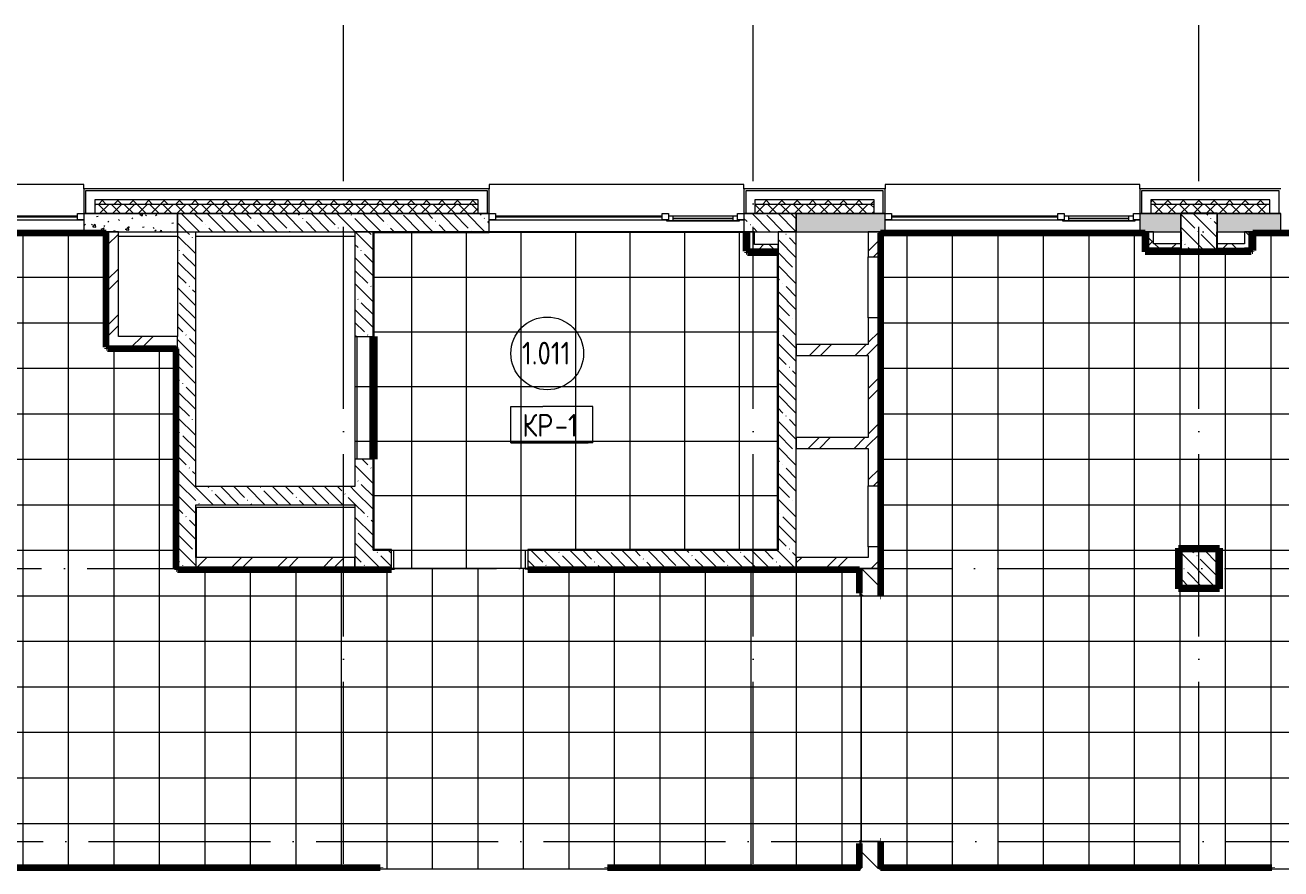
# Model space of a CAD drawing. Header units: millimetres. Extents: x -4370 to 196781, y -4577 to 61202.
# Drawn here: x 23250 to 37050, y 51375 to 60645 of the extents above; entities that cross this region are included whole.
import ezdxf

# ---------------------------------------------------------------- set-up
doc = ezdxf.new("R2010")
doc.units = ezdxf.units.MM
doc.linetypes.add('ADSK_Линия сетки', pattern=[2500, 2000, -250, 0, -250])
for name, color, linetype, lineweight in [('A-AREA-____-IDEN', 2, 'Continuous', 20), ('A-FLOR-____-IDEN', 11, 'Continuous', 20), ('A-FLOR-____-OTLN', 192, 'Continuous', 9), ('A-FLOR-____-PATT', 8, 'Continuous', 9), ('A-GLAZ-____-MCUT', 151, 'Continuous', 9), ('A-GLAZ-____-OTLN', 151, 'Continuous', 9), ('A-WALL-____-MCUT', 113, 'Continuous', 9), ('A-WALL-____-PATT', 111, 'Continuous', 9), ('A-WALL-FNSH-MCUT', 113, 'Continuous', 9), ('I-WALL-____-OTLN', 2, 'Continuous', 9), ('S-COLS-____-MCUT', 52, 'Continuous', 9), ('S-COLS-____-OTLN', 52, 'Continuous', 9), ('S-GRID-____-OTLN', 1, 'Continuous', 9)]:
    doc.layers.add(name, color=color, linetype=linetype, lineweight=lineweight)
doc.styles.add('GOST Common_1', font='GOST_Common.ttf', dxfattribs={"width": 0.9, "height": 250})
pattern_1 = [(50, (0, 0), (364.3679, -31.8783), [38.1, -419.1]), (355, (0, 0), (-70.4859, 382.1133), [30.48, -335.28]), (100.451, (30.36, -2.66), (293.885, 350.2334), [32.38, -356.18]), (46.184, (0, 101.6), (542.1585, -84.0858), [57.15, -628.65]), (96.636, (45.2, 94.6), (474.805, 494.8554), [48.57, -534.27]), (351.184, (0, 101.6), (474.8102, 494.85), [45.72, -502.92]), (21, (50.8, 76.2), (303.2285, -204.5305), [38.1, -419.1]), (326, (50.8, 76.2), (123.6039, 368.376), [30.48, -335.28]), (71.451, (76.07, 59.16), (426.8341, 163.8427), [32.38, -356.18]), (37.5, (0, 0), (6.17665, 169.11015), [16.764, -314.452, 16.764, -323.596, -336.55]), (37.5, (0, 0), (6.17665, 169.11015), [-671.576, 16.764, -319.786]), (7.5, (0, 0), (133.63888, 200.3615), [16.764, -177.292, 16.764, -306.832, -128.27]), (7.5, (0, 0), (133.63888, 200.3615), [-517.652, 16.764, -111.506]), (327.5, (-113.28, 0), (271.18182, -11.45836), [16.764, -110.236, 16.764, -379.476, -525.78]), (327.5, (-113.28, 0), (271.18182, -11.45836), [-523.24, 16.764, -509.016]), (317.5, (-164.08, 0), (296.2585, 50.85285), [16.764, -148.336, 16.764, -246.38, -373.38]), (317.5, (-164.08, 0), (296.2585, 50.85285), [-428.244, 16.764, -356.616])]
pattern_2 = [(135, (0, 0), (-142.5612, -142.5612), []), (135, (142.56, 0), (-142.5612, -142.5612), [252.016, -50.403, 3.353, -47.05])]
pattern_3 = [(45, (0, 0), (-251.4472, 251.4472), []), (45, (0, 381), (-251.4472, 251.4472), [])]
pattern_4 = [(45, (0, 0), (-141.42136, 141.42136), []), (135, (0, 0), (-141.42136, -141.42136), [])]

# ---------------------------------------------------------------- blocks, each defined once
blk = doc.blocks.new('Окно_СКБ_2Ст1 - Окно_СКБ_2Ст_2800_ОК11-29018754-О_АИ_ПП_0_000_Целиком')
at = {"layer": 'A-GLAZ-____-MCUT', "color": 90}
for p, q in [((-1400, -195), (-1400, -125)), ((-1400, -125), (-1330, -125)), ((-1330, -125), (-1330, -195)), ((500, -195), (500, -125)), ((500, -125), (570, -125)), ((570, -125), (570, -195)), ((1330, -195), (1330, -125)), ((1330, -125), (1400, -125)), ((1400, -125), (1400, -195)), ((-1330, -195), (-1400, -195)), ((570, -195), (500, -195)), ((570, -195), (550, -195)), ((550, -195), (550, -205)), ((550, -205), (1350, -205)), ((1350, -205), (550, -205)), ((1330, -155), (570, -155)), ((570, -155), (570, -195)), ((620, -205), (620, -155)), ((1280, -205), (1280, -155)), ((1330, -195), (1330, -155)), ((1400, -195), (1330, -195)), ((1350, -195), (1330, -195)), ((1350, -205), (1350, -195))]:
    blk.add_line(p, q, dxfattribs=at)
at = {"layer": 'A-GLAZ-____-MCUT', "color": 10, "lineweight": 5}
for p, q in [((500, -155), (-1330, -155)), ((500, -165), (-1330, -165)), ((620, -175), (1280, -175)), ((1280, -185), (620, -185))]:
    blk.add_line(p, q, dxfattribs=at)
at = {"layer": 'A-GLAZ-____-OTLN', "color": 10, "lineweight": 5}
for p, q in [((-1400, -195), (550, -195)), ((1350, -195), (1400, -195))]:
    blk.add_line(p, q, dxfattribs=at)
blk = doc.blocks.new('Окно_СКБ_1Ст1 - 120_Окно_СКБ_1Ст_1250_ОКп14_E30-37619683-О_АИ_ПП_0_000_Целиком')
at = {"layer": 'A-GLAZ-____-MCUT', "color": 90}
for p, q in [((-625, -195), (-625, -125)), ((-625, -125), (-555, -125)), ((-555, -125), (-555, -195)), ((555, -195), (555, -125)), ((555, -125), (625, -125)), ((625, -125), (625, -195)), ((-555, -195), (-625, -195)), ((625, -195), (555, -195))]:
    blk.add_line(p, q, dxfattribs=at)
at = {"layer": 'A-GLAZ-____-MCUT', "color": 10, "lineweight": 5}
for p, q in [((555, -155), (-555, -155)), ((555, -165), (-555, -165))]:
    blk.add_line(p, q, dxfattribs=at)
at = {"layer": 'A-GLAZ-____-OTLN', "color": 10, "lineweight": 5}
blk.add_line((-625, -195), (625, -195), dxfattribs=at)
blk = doc.blocks.new('Окно_СКБ_2Ст1 - Окно_СКБ_2Ст_2800_ОК12-29019270-О_АИ_ПП_0_000_Целиком')
at = {"layer": 'A-GLAZ-____-MCUT', "color": 90}
for p, q in [((-1400, -195), (-1400, -125)), ((-1400, -125), (-1330, -125)), ((-1330, -125), (-1330, -195)), ((500, -195), (500, -125)), ((500, -125), (570, -125)), ((570, -125), (570, -195)), ((1330, -195), (1330, -125)), ((1330, -125), (1400, -125)), ((1400, -125), (1400, -195)), ((-1330, -195), (-1400, -195)), ((570, -195), (500, -195)), ((570, -195), (550, -195)), ((550, -195), (550, -205)), ((550, -205), (1350, -205)), ((1350, -205), (550, -205)), ((1330, -155), (570, -155)), ((570, -155), (570, -195)), ((620, -205), (620, -155)), ((1280, -205), (1280, -155)), ((1330, -195), (1330, -155)), ((1400, -195), (1330, -195)), ((1350, -195), (1330, -195)), ((1350, -205), (1350, -195))]:
    blk.add_line(p, q, dxfattribs=at)
at = {"layer": 'A-GLAZ-____-MCUT', "color": 10, "lineweight": 5}
for p, q in [((500, -155), (-1330, -155)), ((500, -165), (-1330, -165)), ((620, -175), (1280, -175)), ((1280, -185), (620, -185))]:
    blk.add_line(p, q, dxfattribs=at)
at = {"layer": 'A-GLAZ-____-OTLN', "color": 10, "lineweight": 5}
for p, q in [((-1400, -195), (550, -195)), ((1350, -195), (1400, -195))]:
    blk.add_line(p, q, dxfattribs=at)
blk = doc.blocks.new('WNW_Отлив1 - Отлив_металлический 2-28596384-О_АИ_ПП_0_000_Целиком')
at = {"layer": 'A-GLAZ-____-OTLN', "color": 10, "lineweight": 5}
for p, q in [((1400, 320), (-1400, 320)), ((-1400, 320), (-1400, 270)), ((1400, 270), (1400, 320))]:
    blk.add_line(p, q, dxfattribs=at)
blk = doc.blocks.new('WNW_Отлив1 - Отлив_металлический 2-28598996-О_АИ_ПП_0_000_Целиком')
at = {"layer": 'A-GLAZ-____-OTLN', "color": 10, "lineweight": 5}
for p, q in [((625, 320), (-625, 320)), ((-625, 320), (-625, 270)), ((625, 270), (625, 320))]:
    blk.add_line(p, q, dxfattribs=at)
blk = doc.blocks.new('BSC_Колонна _Прямоугольная - 400x400-V21-О_АИ_ПП_0_000_Целиком')
at = {"layer": 'S-COLS-____-OTLN', "lineweight": 5}
h = blk.add_hatch(dxfattribs=at)
h.set_pattern_fill('FP_46', color=256, style=0, pattern_type=2)
h.set_pattern_definition([(135, (-36149.98, -54675), (-142.5619, -142.5619), []), (135, (-36007.42, -54675), (-142.5619, -142.5619), [252.016, -50.403, 3.353, -47.05])])
h.paths.add_polyline_path([(-200, -200), (200, -200), (200, 200), (-200, 200), (-200, 125)])
at = {"layer": 'S-COLS-____-MCUT', "color": 130, "lineweight": 25}
for p, q in [((200, 200), (-200, 200)), ((-200, 200), (-200, -200)), ((200, -200), (200, 200)), ((-200, -200), (200, -200))]:
    blk.add_line(p, q, dxfattribs=at)
blk = doc.blocks.new('0083_СОШ675_АР_R22_rvt-1-О_АИ_ПП_0_000_Целиком')
at = {"layer": 'A-WALL-____-PATT', "lineweight": 5}
h = blk.add_hatch(dxfattribs=at)
h.set_pattern_fill('FP_1', color=10, style=0, pattern_type=2)
h.set_pattern_definition([(135, (0, 0), (-84.85281, -84.85281), []), (225, (0, 0), (84.85281, -84.85281), [])])
h.paths.add_polyline_path([(69058, 58675), (69260, 58675), (69260, 58725), (63140, 58725), (63140, 58675), (67816, 58675)])
h.paths.add_polyline_path([(61700, 58675), (61700, 58725), (61290, 58725), (61290, 58675), (61607, 58675)])
h.paths.add_polyline_path([(60150, 58675), (60150, 58725), (52970, 58725), (52970, 58675), (59123, 58675)])
h.paths.add_polyline_path([(51480, 58675), (51480, 58725), (51070, 58725), (51070, 58675)])
h.paths.add_polyline_path([(49809, 58675), (49930, 58675), (49930, 58725), (48670, 58725), (48670, 58675), (49188, 58675)])
h.paths.add_polyline_path([(45630, 58675), (45630, 58725), (44320, 58725), (44320, 58675), (45462, 58675)])
h.paths.add_polyline_path([(41115, 58675), (41280, 58675), (41280, 58725), (39970, 58725), (39970, 58675), (40494, 58675)])
h.paths.add_polyline_path([(35620, 58675), (36930, 58675), (36930, 58725), (35620, 58725)])
h.paths.add_polyline_path([(38070, 58675), (38480, 58675), (38480, 58725), (38070, 58725)])
h.paths.add_polyline_path([(32580, 58675), (32580, 58725), (31270, 58725), (31270, 58675), (31801, 58675)])
h.paths.add_polyline_path([(28230, 58675), (28230, 58725), (24015, 58725), (24015, 58675), (28075, 58675)])
h.paths.add_polyline_path([(22525, 58675), (22525, 58725), (22025, 58725), (22025, 58675), (22487, 58675)])
h.paths.add_polyline_path([(20885, 58675), (20885, 58725), (13340, 58725), (13340, 58675), (19382, 58675)])
h = blk.add_hatch(dxfattribs=at)
h.set_pattern_fill('FP_6', color=10, style=0, pattern_type=2)
h.set_pattern_definition([(45, (0, 0), (-70.71068, 70.71068), []), (135, (0, 0), (-70.71068, -70.71068), [])])
h.paths.add_polyline_path([(69260, 58575), (69260, 58675), (63140, 58675), (63140, 58575), (69058, 58575)])
h.paths.add_polyline_path([(61700, 58575), (61700, 58675), (61290, 58675), (61290, 58575), (61607, 58575)])
h.paths.add_polyline_path([(60150, 58575), (60150, 58675), (52970, 58675), (52970, 58575), (59250, 58575)])
h.paths.add_polyline_path([(51070, 58575), (51480, 58575), (51480, 58675), (51070, 58675)])
h.paths.add_polyline_path([(49809, 58575), (49930, 58575), (49930, 58675), (48670, 58675), (48670, 58575), (49650, 58575)])
h.paths.add_polyline_path([(45630, 58575), (45630, 58675), (44320, 58675), (44320, 58575), (45462, 58575)])
h.paths.add_polyline_path([(40850, 58575), (41280, 58575), (41280, 58675), (39970, 58675), (39970, 58575), (40494, 58575)])
h.paths.add_polyline_path([(38070, 58575), (38480, 58575), (38480, 58675), (38070, 58675)])
h.paths.add_polyline_path([(36350, 58575), (36930, 58575), (36930, 58675), (35620, 58675), (35620, 58575), (36148, 58575)])
h.paths.add_polyline_path([(32580, 58575), (32580, 58675), (31270, 58675), (31270, 58575), (31801, 58575)])
h.paths.add_polyline_path([(28230, 58575), (28230, 58675), (24015, 58675), (24015, 58575), (28075, 58575)])
h.paths.add_polyline_path([(22025, 58575), (22525, 58575), (22525, 58675), (22025, 58675)])
h.paths.add_polyline_path([(20885, 58575), (20885, 58675), (13500, 58675), (13500, 58575), (19382, 58575)])
h = blk.add_hatch(dxfattribs=at)
h.set_pattern_fill('FP_5', color=10, style=0, pattern_type=2)
h.set_pattern_definition(pattern_1)
h.paths.add_polyline_path([(24925, 58375), (24925, 58575), (23895, 58575), (23895, 58375), (24350, 58375)])
h = blk.add_hatch(dxfattribs=at)
h.set_pattern_fill('FP_3', color=10, style=0, pattern_type=2)
h.set_pattern_definition(pattern_2)
h.paths.add_polyline_path([(27075, 58375), (27075, 58575), (24925, 58575), (24925, 58375), (26833, 58375)])
h = blk.add_hatch(dxfattribs=at)
h.set_pattern_fill('FP_3', color=10, style=0, pattern_type=2)
h.set_pattern_definition(pattern_2)
h.paths.add_polyline_path([(31725, 58375), (31725, 58575), (31150, 58575), (31150, 58375), (31180, 58375)])
h.paths.add_polyline_path([(27075, 58375), (28350, 58375), (28350, 58575), (27075, 58575)])
h = blk.add_hatch(dxfattribs=at)
h.set_pattern_fill('FP_5', color=10, style=0, pattern_type=2)
h.set_pattern_definition(pattern_1)
h.paths.add_polyline_path([(69050, 58375), (69050, 58575), (63750, 58575), (63750, 58375), (67816, 58375)])
h.paths.add_polyline_path([(63350, 58375), (63350, 58575), (63020, 58575), (63020, 58375), (63159, 58375)])
h.paths.add_polyline_path([(61820, 58375), (61820, 58575), (61170, 58575), (61170, 58375), (61665, 58375)])
h.paths.add_polyline_path([(60270, 58375), (60270, 58575), (59250, 58575), (59250, 58375)])
h.paths.add_polyline_path([(58850, 58375), (58850, 58575), (54750, 58575), (54750, 58375), (56639, 58375)])
h.paths.add_polyline_path([(54350, 58375), (54350, 58575), (52850, 58575), (52850, 58375), (54155, 58375)])
h.paths.add_polyline_path([(51600, 58375), (51600, 58575), (50950, 58575), (50950, 58375), (51050, 58375)])
h.paths.add_polyline_path([(49650, 58375), (49650, 58575), (48550, 58575), (48550, 58375), (49188, 58375)])
h.paths.add_polyline_path([(45350, 58375), (45350, 58575), (44200, 58575), (44200, 58375), (44220, 58375)])
h.paths.add_polyline_path([(41400, 58375), (41400, 58575), (41250, 58575), (41250, 58375)])
h.paths.add_polyline_path([(40850, 58375), (40850, 58575), (39850, 58575), (39850, 58375), (40494, 58375)])
h.paths.add_polyline_path([(38600, 58375), (38600, 58575), (37950, 58575), (37950, 58375), (38011, 58375)])
h.paths.add_polyline_path([(37050, 58375), (37050, 58575), (36350, 58575), (36350, 58375), (36769, 58375)])
h.paths.add_polyline_path([(35950, 58375), (35950, 58575), (35500, 58575), (35500, 58375), (35527, 58375)])
h.paths.add_polyline_path([(32700, 58375), (32700, 58575), (31725, 58575), (31725, 58375), (31801, 58375)])
h = blk.add_hatch(dxfattribs=at)
h.set_pattern_fill('FP_7', color=10, style=0, pattern_type=2)
h.set_pattern_definition(pattern_3)
h.paths.add_polyline_path([(24275, 57225), (24275, 58375), (24155, 58375), (24155, 57225)])
h = blk.add_hatch(dxfattribs=at)
h.set_pattern_fill('FP_3', color=10, style=0, pattern_type=2)
h.set_pattern_definition(pattern_2)
h.paths.add_polyline_path([(24925, 54675), (25125, 54675), (25125, 58375), (24925, 58375), (24925, 54800)])
h = blk.add_hatch(dxfattribs=at)
h.set_pattern_fill('FP_3', color=10, style=0, pattern_type=2)
h.set_pattern_definition(pattern_2)
h.paths.add_polyline_path([(27075, 54875), (27075, 55875), (26875, 55875), (26875, 54875)])
h.paths.add_polyline_path([(27075, 57225), (27075, 58375), (26875, 58375), (26875, 57225)])
h = blk.add_hatch(dxfattribs=at)
h.set_pattern_fill('FP_56', color=252, style=0, pattern_type=2)
h.set_pattern_definition(pattern_4)
h.paths.add_polyline_path([(31265, 58185), (31265, 58375), (31215, 58375), (31215, 58185)])
h = blk.add_hatch(dxfattribs=at)
h.set_pattern_fill('FP_3', color=10, style=0, pattern_type=2)
h.set_pattern_definition(pattern_2)
h.paths.add_polyline_path([(31725, 54675), (31725, 58375), (31525, 58375), (31525, 54675)])
h = blk.add_hatch(dxfattribs=at)
h.set_pattern_fill('FP_7', color=10, style=0, pattern_type=2)
h.set_pattern_definition(pattern_3)
h.paths.add_polyline_path([(32635, 54795), (32635, 54915), (32515, 54915), (32515, 54795)])
h.paths.add_polyline_path([(32635, 55585), (32635, 57430), (32515, 57430), (32515, 55585)])
h.paths.add_polyline_path([(32635, 58100), (32635, 58375), (32515, 58375), (32515, 58100)])
h = blk.add_hatch(dxfattribs=at)
h.set_pattern_fill('FP_56', color=252, style=0, pattern_type=2)
h.set_pattern_definition(pattern_4)
h.paths.add_polyline_path([(35600, 58193), (35650, 58193), (35650, 58375), (35600, 58375), (35600, 58265)])
h = blk.add_hatch(dxfattribs=at)
h.set_pattern_fill('FP_56', color=252, style=0, pattern_type=2)
h.set_pattern_definition(pattern_4)
h.paths.add_polyline_path([(36700, 58193), (36700, 58375), (36650, 58375), (36650, 58193)])
h = blk.add_hatch(dxfattribs=at)
h.set_pattern_fill('FP_56', color=252, style=0, pattern_type=2)
h.set_pattern_definition(pattern_4)
h.paths.add_polyline_path([(35950, 58193), (35950, 58243), (35650, 58243), (35650, 58193)])
h = blk.add_hatch(dxfattribs=at)
h.set_pattern_fill('FP_56', color=252, style=0, pattern_type=2)
h.set_pattern_definition(pattern_4)
h.paths.add_polyline_path([(36650, 58193), (36650, 58243), (36350, 58243), (36350, 58193)])
h = blk.add_hatch(dxfattribs=at)
h.set_pattern_fill('FP_56', color=252, style=0, pattern_type=2)
h.set_pattern_definition(pattern_4)
h.paths.add_polyline_path([(31525, 58185), (31525, 58235), (31265, 58235), (31265, 58185)])
h = blk.add_hatch(dxfattribs=at)
h.set_pattern_fill('FP_7', color=10, style=0, pattern_type=2)
h.set_pattern_definition(pattern_3)
h.paths.add_polyline_path([(24350, 57105), (24925, 57105), (24925, 57225), (24155, 57225), (24155, 57105)])
h = blk.add_hatch(dxfattribs=at)
h.set_pattern_fill('FP_7', color=10, style=0, pattern_type=2)
h.set_pattern_definition(pattern_3)
h.paths.add_polyline_path([(31725, 57015), (32515, 57015), (32515, 57135), (31725, 57135), (31725, 57110)])
h = blk.add_hatch(dxfattribs=at)
h.set_pattern_fill('FP_7', color=10, style=0, pattern_type=2)
h.set_pattern_definition(pattern_3)
h.paths.add_polyline_path([(31725, 55995), (32515, 55995), (32515, 56115), (31725, 56115)])
h = blk.add_hatch(dxfattribs=at)
h.set_pattern_fill('FP_3', color=10, style=0, pattern_type=2)
h.set_pattern_definition(pattern_2)
h.paths.add_polyline_path([(26875, 55375), (26875, 55575), (25125, 55575), (25125, 55375), (26833, 55375)])
h = blk.add_hatch(dxfattribs=at)
h.set_pattern_fill('FP_7', color=10, style=0, pattern_type=2)
h.set_pattern_definition(pattern_3)
h.paths.add_polyline_path([(26875, 54675), (26875, 54795), (25125, 54795), (25125, 54675), (26833, 54675)])
h = blk.add_hatch(dxfattribs=at)
h.set_pattern_fill('FP_3', color=10, style=0, pattern_type=2)
h.set_pattern_definition(pattern_2)
h.paths.add_polyline_path([(31525, 54675), (31525, 54875), (28775, 54875), (28775, 54675), (29317, 54675)])
h.paths.add_polyline_path([(27275, 54675), (27275, 54875), (26875, 54875), (26875, 54675)])
h = blk.add_hatch(dxfattribs=at)
h.set_pattern_fill('FP_7', color=10, style=0, pattern_type=2)
h.set_pattern_definition(pattern_3)
h.paths.add_polyline_path([(31801, 54675), (32635, 54675), (32635, 54795), (31725, 54795), (31725, 54675)])
h = blk.add_hatch(dxfattribs=at)
h.set_pattern_fill('FP_4', color=10, style=0, pattern_type=2)
h.set_pattern_definition([(135, (0, 0), (-141.42136, -141.42136), [])])
h.paths.add_polyline_path([(32635, 51375), (32635, 51675), (32435, 51675), (32435, 51375)])
h.paths.add_polyline_path([(32435, 54375), (32635, 54375), (32635, 54675), (32435, 54675)])
at = {"layer": 'S-COLS-____-OTLN', "lineweight": 5}
h = blk.add_hatch(dxfattribs=at)
h.set_pattern_fill('FP_3', color=256, style=0, pattern_type=2)
h.set_pattern_definition(pattern_2)
h.paths.add_polyline_path([(35950, 58175), (36350, 58175), (36350, 58575), (35950, 58575), (35950, 58265)])
at = {"layer": 'A-FLOR-____-OTLN', "color": 90}
for p, q in [((24275, 58325), (24925, 58325)), ((25125, 58325), (26875, 58325)), ((25135, 54795), (25135, 55350)), ((25135, 55350), (26875, 55350)), ((26875, 54795), (25135, 54795))]:
    blk.add_line(p, q, dxfattribs=at)
at = {"layer": 'A-WALL-____-MCUT', "color": 10, "lineweight": 5}
for p, q in [((23915, 58825), (23915, 58575)), ((28330, 58825), (23915, 58825)), ((28330, 58575), (28330, 58825)), ((31170, 58825), (31170, 58575)), ((32680, 58825), (31170, 58825)), ((32680, 58575), (32680, 58825)), ((35520, 58825), (35520, 58575)), ((37030, 58825), (35520, 58825)), ((37030, 58575), (37030, 58825)), ((24015, 58725), (24015, 58675)), ((28230, 58725), (24015, 58725)), ((24015, 58675), (24015, 58575)), ((28230, 58675), (24015, 58675)), ((28230, 58675), (28230, 58725)), ((28230, 58575), (28230, 58675)), ((31270, 58725), (31270, 58675)), ((32580, 58725), (31270, 58725)), ((31270, 58675), (31270, 58575)), ((32580, 58675), (31270, 58675)), ((32580, 58675), (32580, 58725)), ((32580, 58575), (32580, 58675)), ((35620, 58725), (35620, 58675)), ((36930, 58725), (35620, 58725)), ((35620, 58675), (35620, 58575)), ((36930, 58675), (35620, 58675)), ((36930, 58675), (36930, 58725)), ((36930, 58575), (36930, 58675)), ((35950, 58375), (35950, 58575)), ((36350, 58575), (36350, 58375)), ((31203, 58173), (31203, 58375)), ((35587, 58181), (35587, 58375)), ((36713, 58181), (36713, 58375)), ((31215, 58173), (31203, 58173)), ((31265, 58173), (31215, 58173)), ((31525, 58173), (31265, 58173)), ((35600, 58181), (35587, 58181)), ((35650, 58181), (35600, 58181)), ((35950, 58181), (35650, 58181)), ((36350, 58181), (36650, 58181)), ((36700, 58181), (36650, 58181)), ((36713, 58181), (36700, 58181)), ((24925, 57105), (24925, 57225)), ((25125, 54795), (25125, 54675)), ((26875, 54795), (26875, 54675)), ((26875, 54675), (26875, 54795)), ((32635, 54675), (32435, 54675))]:
    blk.add_line(p, q, dxfattribs=at)
at = {"layer": 'A-WALL-____-MCUT', "color": 50, "lineweight": 13}
for p, q in [((23895, 58575), (23895, 58375)), ((23915, 58575), (23895, 58575)), ((23895, 58575), (23915, 58575)), ((24015, 58575), (23915, 58575)), ((23915, 58575), (24015, 58575)), ((24925, 58575), (24015, 58575)), ((24015, 58575), (24925, 58575)), ((24925, 58375), (24925, 58575)), ((27075, 58575), (24925, 58575)), ((24925, 58575), (24925, 58375)), ((27075, 58575), (28230, 58575)), ((28230, 58575), (27075, 58575)), ((28230, 58575), (28330, 58575)), ((28330, 58575), (28230, 58575)), ((28330, 58575), (28350, 58575)), ((28350, 58575), (28330, 58575)), ((28350, 58375), (28350, 58575)), ((31150, 58575), (31170, 58575)), ((31150, 58575), (31150, 58375)), ((31170, 58575), (31150, 58575)), ((31170, 58575), (31270, 58575)), ((31270, 58575), (31170, 58575)), ((31270, 58575), (31725, 58575)), ((31725, 58575), (31270, 58575)), ((31725, 58575), (31725, 58375)), ((32580, 58575), (31725, 58575)), ((31725, 58575), (32580, 58575)), ((31725, 58375), (31725, 58575)), ((32680, 58575), (32580, 58575)), ((32580, 58575), (32680, 58575)), ((32700, 58575), (32680, 58575)), ((32680, 58575), (32700, 58575)), ((32700, 58375), (32700, 58575)), ((35500, 58575), (35500, 58375)), ((35520, 58575), (35500, 58575)), ((35500, 58575), (35520, 58575)), ((35620, 58575), (35520, 58575)), ((35520, 58575), (35620, 58575)), ((35950, 58575), (35620, 58575)), ((35620, 58575), (35950, 58575)), ((36930, 58575), (36350, 58575)), ((36350, 58575), (36930, 58575)), ((37030, 58575), (36930, 58575)), ((36930, 58575), (37030, 58575)), ((37050, 58575), (37030, 58575)), ((37030, 58575), (37050, 58575)), ((37050, 58375), (37050, 58575)), ((23895, 58375), (24925, 58375)), ((24155, 58375), (24155, 57225)), ((24275, 58375), (24155, 58375)), ((24275, 57225), (24275, 58375)), ((24925, 58375), (24925, 57225)), ((25125, 58375), (27075, 58375)), ((25125, 55575), (25125, 58375)), ((26875, 58375), (26875, 57225)), ((27075, 58375), (26875, 58375)), ((27075, 57225), (27075, 58375)), ((27075, 58375), (28350, 58375)), ((31150, 58375), (31725, 58375)), ((31265, 58375), (31215, 58375)), ((31215, 58185), (31215, 58375)), ((31265, 58235), (31265, 58375)), ((31525, 58375), (31525, 54875)), ((31725, 58375), (31525, 58375)), ((31725, 58375), (32700, 58375)), ((31725, 54675), (31725, 58375)), ((32635, 58375), (32515, 58375)), ((32515, 58375), (32515, 58100)), ((32635, 58100), (32635, 58375)), ((35500, 58375), (35950, 58375)), ((35650, 58375), (35600, 58375)), ((35600, 58193), (35600, 58375)), ((35650, 58243), (35650, 58375)), ((36350, 58375), (37050, 58375)), ((36650, 58375), (36650, 58243)), ((36700, 58375), (36650, 58375)), ((36700, 58193), (36700, 58375)), ((35950, 58243), (35650, 58243)), ((35950, 58193), (35950, 58243)), ((36650, 58243), (36350, 58243)), ((36350, 58243), (36350, 58193)), ((31265, 58185), (31215, 58185)), ((31525, 58235), (31265, 58235)), ((31525, 58185), (31265, 58185)), ((31525, 58185), (31525, 58235)), ((32515, 58100), (32635, 58100)), ((35650, 58193), (35600, 58193)), ((35950, 58193), (35650, 58193)), ((36350, 58193), (36650, 58193)), ((36700, 58193), (36650, 58193)), ((32635, 57430), (32515, 57430)), ((32515, 57430), (32515, 57135)), ((32635, 55585), (32635, 57430)), ((24155, 57225), (24155, 57105)), ((24925, 57225), (24275, 57225)), ((26875, 57225), (27075, 57225)), ((32515, 57135), (31725, 57135)), ((31725, 57135), (31725, 57015)), ((24155, 57105), (24925, 57105)), ((24925, 57105), (24925, 54675)), ((31725, 57015), (32515, 57015)), ((32515, 57015), (32515, 56115)), ((32515, 56115), (31725, 56115)), ((31725, 56115), (31725, 55995)), ((31725, 55995), (32515, 55995)), ((32515, 55995), (32515, 55585)), ((26875, 55875), (26875, 55575)), ((27075, 55875), (26875, 55875)), ((27075, 54875), (27075, 55875)), ((26875, 55575), (25125, 55575)), ((32515, 55585), (32635, 55585)), ((25125, 54795), (25125, 55375)), ((25125, 55375), (26875, 55375)), ((26875, 55375), (26875, 54875)), ((26875, 54795), (25125, 54795)), ((26875, 54875), (26875, 54795)), ((27275, 54875), (27075, 54875)), ((27275, 54675), (27275, 54875)), ((31525, 54875), (28775, 54875)), ((28775, 54875), (28775, 54675)), ((32515, 54795), (31725, 54795)), ((31725, 54795), (31725, 54675)), ((32635, 54915), (32515, 54915)), ((32515, 54915), (32515, 54795)), ((32635, 54795), (32635, 54915)), ((32635, 54675), (32635, 54795)), ((24925, 54675), (25125, 54675)), ((25125, 54675), (26875, 54675)), ((26875, 54675), (27275, 54675)), ((28775, 54675), (31525, 54675)), ((31525, 54675), (31725, 54675)), ((31725, 54675), (32435, 54675)), ((32435, 54675), (32435, 54375)), ((32635, 54375), (32635, 54675)), ((32435, 54375), (32635, 54375)), ((32435, 51675), (32435, 51375)), ((32635, 51675), (32435, 51675)), ((32635, 51375), (32635, 51675))]:
    blk.add_line(p, q, dxfattribs=at)
at = {"layer": 'A-WALL-____-MCUT', "color": 90}
for p, q in [((24925, 58575), (27075, 58575)), ((35950, 58575), (36350, 58575))]:
    blk.add_line(p, q, dxfattribs=at)
at = {"layer": 'A-WALL-FNSH-MCUT', "color": 90}
for p, q in [((28350, 58845), (23895, 58845)), ((23895, 58845), (23895, 58575)), ((28350, 58575), (28350, 58845)), ((32700, 58845), (31150, 58845)), ((31150, 58845), (31150, 58575)), ((32700, 58575), (32700, 58845)), ((37050, 58845), (35500, 58845)), ((35500, 58845), (35500, 58575)), ((31190, 58375), (31190, 58160)), ((31203, 58375), (31190, 58375)), ((31215, 58375), (31203, 58375)), ((35575, 58375), (35575, 58168)), ((35587, 58375), (35575, 58375)), ((35600, 58375), (35587, 58375)), ((36713, 58375), (36700, 58375)), ((36725, 58375), (36713, 58375)), ((36725, 58168), (36725, 58375)), ((31190, 58160), (31203, 58160)), ((31203, 58160), (31215, 58160)), ((31215, 58160), (31265, 58160)), ((31265, 58160), (31525, 58160)), ((31525, 58173), (31525, 58185)), ((31525, 58160), (31525, 58173)), ((35575, 58168), (35587, 58168)), ((35587, 58168), (35600, 58168)), ((35600, 58168), (35650, 58168)), ((35650, 58168), (35950, 58168)), ((35950, 58181), (35950, 58193)), ((35950, 58168), (35950, 58181)), ((36350, 58193), (36350, 58181)), ((36350, 58181), (36350, 58168)), ((36350, 58168), (36650, 58168)), ((36650, 58168), (36700, 58168)), ((36700, 58168), (36713, 58168)), ((36713, 58168), (36725, 58168))]:
    blk.add_line(p, q, dxfattribs=at)
at = {"layer": 'I-WALL-____-OTLN', "color": 90}
for p, q in [((31150, 58375), (28350, 58375)), ((35500, 58375), (32700, 58375)), ((32515, 57430), (32515, 58100)), ((32515, 54915), (32515, 55585))]:
    blk.add_line(p, q, dxfattribs=at)
at = {"layer": 'S-COLS-____-MCUT', "color": 130, "lineweight": 25}
for p, q in [((36350, 58575), (35950, 58575)), ((35950, 58375), (35950, 58175)), ((36350, 58175), (36350, 58375)), ((35950, 58175), (36350, 58175))]:
    blk.add_line(p, q, dxfattribs=at)
at = {"layer": 'S-COLS-____-OTLN', "color": 90}
for p, q in [((35950, 58575), (35950, 58375)), ((36350, 58375), (36350, 58575))]:
    blk.add_line(p, q, dxfattribs=at)
at = {"layer": 'A-GLAZ-____-OTLN', "color": 90, "lineweight": 9}
for name, p in [('WNW_Отлив1 - Отлив_металлический 2-28598996-О_АИ_ПП_0_000_Целиком', (23270, 58575)), ('WNW_Отлив1 - Отлив_металлический 2-28596384-О_АИ_ПП_0_000_Целиком', (29750, 58575)), ('WNW_Отлив1 - Отлив_металлический 2-28596384-О_АИ_ПП_0_000_Целиком', (34100, 58575)), ('Окно_СКБ_1Ст1 - 120_Окно_СКБ_1Ст_1250_ОКп14_E30-37619683-О_АИ_ПП_0_000_Целиком', (23270, 58700)), ('Окно_СКБ_2Ст1 - Окно_СКБ_2Ст_2800_ОК12-29019270-О_АИ_ПП_0_000_Целиком', (29750, 58700)), ('Окно_СКБ_2Ст1 - Окно_СКБ_2Ст_2800_ОК11-29018754-О_АИ_ПП_0_000_Целиком', (34100, 58700))]:
    blk.add_blockref(name, p, dxfattribs=at)
at = {"layer": 'S-COLS-____-OTLN', "color": 90, "lineweight": 9}
blk.add_blockref('BSC_Колонна _Прямоугольная - 400x400-V21-О_АИ_ПП_0_000_Целиком', (36150, 54675), dxfattribs=at)
blk = doc.blocks.new('ADSK_Марка_Перекрытие - Типоразмер_ADSK_Марка-158127-О_АИ_ПП_0_000_Целиком')
at = {"layer": 'A-FLOR-____-IDEN'}
for p, q in [((-4.5, 4), (-1, 4)), ((-4.5, 0), (-4.5, 4)), ((4.5, 4), (-1, 4)), ((4.5, 0), (4.5, 4)), ((4.5, 0), (-4.5, 0)), ((-4.5, 0), (4, 0))]:
    blk.add_line(p, q, dxfattribs=at)
blk = doc.blocks.new('ADSK_Марка_Помещение_ОдноЗначение - Номер-159740-О_АИ_ПП_0_000_Целиком')
at = {"layer": 'A-AREA-____-IDEN'}
blk.add_circle((0, 0), 4, dxfattribs=at)

msp = doc.modelspace()

# ---------------------------------------------------------------- hatches: boundary and pattern name
at = {"layer": 'A-FLOR-____-PATT'}
h = msp.add_hatch(dxfattribs=at)
h.set_pattern_fill('FP_144', color=256, style=0, pattern_type=2)
h.set_pattern_definition([(0, (16227.5, 54875), (0, 500), []), (90, (16227.5, 54875), (-500, 3e-14), [])])
h.paths.add_polyline_path([(29650, 51374.999414), (29650, 51390), (32420, 51390), (32420, 51654.999707), (32435, 51654.999707), (32435, 54404.999707), (32420, 54404.999707), (32420, 54660.000586), (28775, 54660.000586), (28775, 54675), (27275, 54675), (27275, 54660.000586), (24925, 54660.000586), (24925, 54665.000586), (24915, 54665.000586), (24915, 54675), (24910, 54675), (24910, 57090), (24155, 57090), (24155, 57095), (24145, 57095), (24145, 57104.999414), (24140, 57104.999414), (24140, 58360.060839), (22665, 58360.060839), (22665, 58160.000586), (22660, 58160), (22660, 58150.000586), (22650, 58150.000586), (22648.924002, 58145.000586), (22415, 58145.000586), (22415, 58114.999414), (22400, 58114.999414), (22400, 57014.999414), (22415, 57014.999414), (22415, 54675.000586), (22410, 54675), (22410, 54665.000586), (22400, 54665.000586), (22398.870932, 54660.000586), (18935.654499, 54660.000586), (18935.654499, 54655.000586), (18350.293333, 54655.000586), (18350, 54655.000586), (18340, 54655.000586), (18340, 54660.000586), (15760, 54660.000586), (15760, 54795), (14710, 54795), (14710, 54660.000586), (13599.978078, 54660.000586), (13599.497245, 54665.000586), (13589.978078, 54665.000586), (13589.978078, 54675), (13584.978078, 54675), (13584.978078, 54874.516491), (13333.441359, 54874.516491), (13333.441359, 54879.516491), (13323.441359, 54879.516491), (13323.441359, 54889.516491), (13318.441359, 54890.149818), (13318.441359, 55359.999414), (13295, 55359.999414), (13294.498495, 55364.999414), (13290, 55364.999414), (13290, 55574.399414), (9385, 55574.399414), (9385, 55374.999414), (9380, 55374.999414), (9380, 55364.999414), (9311.793471, 55364.999414), (9311.793471, 55060.108738), (9306.793471, 55059.685544), (9306.793471, 55050.108738), (9296.793471, 55050.108738), (9296.793471, 55045.108738), (9115, 55045.108738), (9115, 54675.000586), (9110, 54675), (9110, 54665.000586), (9100, 54665.000586), (9100, 54660.000586), (8700.021922, 54660.000586), (8700.021922, 54875), (7060.021922, 54875), (7060.021922, 54660.000586), (249.978078, 54660.000586), (249.978078, 54325.202623), (244.978078, 54325.202623), (244.978078, 54315.202623), (234.978078, 54315.202623), (234.530064, 54310.202623), (14.978078, 54310.202623), (14.978078, 51715.000586), (224.978078, 51715.000586), (225.016173, 51710.000586), (234.978078, 51710.000586), (234.978078, 51700.000586), (239.978078, 51700.000586), (239.978078, 51390), (299.978078, 51390), (299.981888, 51374.999414), (2799.978078, 51374.999414), (2799.978078, 51390), (14750, 51390), (14750, 51375), (17250, 51375), (17250, 51390), (18048.450354, 51390), (18048.450354, 51375), (20548.450354, 51375), (20548.450354, 51390), (27150, 51390), (27150, 51375), (29649.837356, 51374.999414)])
h.paths.add_polyline_path([(3275, 51374.999414), (3274.9945, 51375), (3237.423903, 51374.999414)])
h.paths.add_polyline_path([(13599.978078, 54675.000586), (13600.037745, 54675.060253), (13599.978078, 54675.048011)])
h = msp.add_hatch(dxfattribs=at)
h.set_pattern_fill('FP_129', color=256, style=0, pattern_type=2)
h.set_pattern_definition([(90, (29300, 56675), (-600, 4e-14), []), (180, (29300, 56675), (7e-14, -600), [])])
h.paths.add_polyline_path([(28750, 54675), (28750, 54875), (28775, 54875.000586), (28775, 54885.000586), (31514.999414, 54885.000586), (31515, 58145.000586), (31190, 58145.000586), (31190, 58150.000586), (31180, 58150.000586), (31180, 58160), (31175, 58160), (31175, 58365.059667), (27085, 58365.059667), (27085, 54885.000586), (27275, 54885.000586), (27275, 54875.000586), (27299.999818, 54875.000586), (27300, 54675)])
h.paths.add_polyline_path([(26875, 55875), (27070, 55875), (27070, 57225), (26875, 57225), (26875, 57109.900929)])
h = msp.add_hatch(dxfattribs=at)
h.set_pattern_fill('FP_146', color=256, style=0, pattern_type=2)
h.set_pattern_definition([(0, (50942.5, 54875), (0, 500), []), (90, (50942.5, 54875), (-500, 3e-14), [])])
h.paths.add_polyline_path([(54550, 51375), (54550.03204, 51374.999414), (55397.141168, 51374.999414)])
h.paths.add_polyline_path([(57684.322171, 51374.999414), (57685, 51375), (57685, 51390), (69250, 51390), (69250, 54660.000586), (67790.022464, 54660.000586), (67790.022464, 54675), (66690.022464, 54675), (66690.022464, 54660.000586), (65920, 54660.000586), (65920, 54830), (64820, 54830), (64820, 54660.000586), (64295, 54660.000586), (64295, 57120.000586), (63334.978664, 57120.000586), (63334.978078, 58145.000586), (63021.949136, 58145.000586), (63021.949136, 58150.000586), (63011.949136, 58150.000586), (63011.949136, 58160.000586), (63006.949136, 58160.000586), (63006.949136, 58360), (61680, 58360), (61680, 58111.248535), (61665, 58111.248535), (61665, 57011.248535), (61680, 57011.248535), (61680, 54660.000586), (59265, 54660.000586), (59265, 54460), (58834.978078, 54460), (58834.978078, 54465), (58824.978078, 54465), (58824.978078, 54475), (58829.978078, 54475), (58829.978078, 54650.000586), (58264.616913, 54650.000586), (58264.616913, 54655.000586), (58259.616913, 54655.000586), (58259.616913, 54660.000586), (54765.038917, 54660.000586), (54765.038917, 54460), (54334.978078, 54460), (54334.978078, 54660.000586), (53465, 54660.000586), (53465, 58153.000586), (53204.695443, 58153.000586), (53204.695443, 58158.000586), (53194.695443, 58158.000586), (53194.695443, 58167.476906), (53189.695443, 58168.033284), (53189.695443, 58360), (50064.978078, 58360), (50063.974776, 58168.000586), (50059.978078, 58168.000586), (50059.978078, 58158.000586), (50049.978078, 58158.000586), (50049.978078, 58153.000586), (49274.73436, 58153.000586), (49274.73436, 58158.000586), (49264.73436, 58158.000586), (49264.73436, 58168.000586), (49259.73436, 58168.000586), (49259.73436, 58360.000586), (45765, 58360.000586), (45765, 58168.000586), (45769.756282, 58168.000586), (45769.756282, 58153.000586), (44959.756282, 58153.000586), (44959.756282, 58360), (41264.978078, 58360), (41264.978078, 58168.000586), (41259.978078, 58168.000586), (41259.978078, 58143.000586), (40459.73436, 58143.000586), (40459.73436, 58360), (36740.243718, 58360), (36740.243718, 58168.316538), (36735.243718, 58168), (36735.243718, 58158), (36725.243718, 58158), (36725.243718, 58153), (35559.756282, 58153), (35559.756282, 58360), (32650, 58360), (32650, 54374.999707), (32435, 54374.999707), (32435, 51675), (32650, 51674.999707), (32651.032219, 51390), (36949.978078, 51390), (36949.978078, 51375), (39449.978078, 51374.999414), (39449.978078, 51390), (46300, 51390), (46300, 51374.999414), (47400, 51374.999414), (47400, 51390), (52630, 51390), (52630, 51374.999414), (53730, 51374.999414), (53730, 51390), (55685, 51390), (55685.005729, 51375), (56639.039198, 51375)])
h.paths.add_polyline_path([(46069.98652, 51374.999414), (46070, 51375), (45770.6, 51375)])
h.paths.add_polyline_path([(49625, 54450), (49625, 54900), (50074.978078, 54900), (50074.978078, 54450), (49640, 54450)])
h.paths.add_polyline_path([(45775, 54450), (45325, 54450), (45325, 54900), (45775, 54900), (45775, 54465)])
h.paths.add_polyline_path([(41275, 54450), (40825, 54450), (40825, 54900), (41275, 54900), (41275, 54465)])
h.paths.add_polyline_path([(36320.01928, 54450), (35924.978078, 54450), (35924.978078, 54900), (36374.978078, 54900), (36374.978078, 54450), (36349.978078, 54450)])
h.paths.add_polyline_path([(63349.978078, 54460), (63335.009976, 54460), (63335.009976, 54875), (63340.009976, 54875), (63340.009976, 54885), (63350.009976, 54885), (63350.009976, 54890), (63750.009976, 54890), (63750.009976, 54885), (63760.009976, 54885), (63760.009976, 54875), (63765.009976, 54874.999414), (63765.009976, 54460), (63378.557199, 54460)])
h.paths.add_polyline_path([(59249.985156, 54475), (59249.998865, 54475.001135), (59249.978078, 54475)])
h.paths.add_polyline_path([(54750.038917, 54475), (54750.036646, 54475.002271), (54749.990093, 54475)])
h.paths.add_polyline_path([(36350, 58168), (36349.978078, 58175), (35950, 58175), (35950, 58168), (36349.978078, 58168)])
h.paths.add_polyline_path([(41249.978078, 58168.000586), (41249.978078, 58175), (40849.978078, 58175), (40849.978078, 58168.000586), (41249.129711, 58168.000586)])
h.paths.add_polyline_path([(50049.978078, 58168.000586), (50049.978078, 58175), (49649.978078, 58175), (49649.978078, 58168.000586), (50049.151586, 58168.000586)])
h.paths.add_polyline_path([(45350, 58168.000586), (45750, 58168.000586), (45749.978078, 58175), (45350, 58175)])
at = {"layer": 'A-WALL-____-PATT'}
for points in [[(24145, 58365.060839), (24155, 58365.060839), (24155, 58375.060839), (23895, 58375.060839), (23895, 58365.060839), (24039.215907, 58365.060839)], [(31190, 58150.000586), (31190, 58375.059667), (31180, 58375.059667), (31180, 58150.000586)], [(36725.243718, 58168), (36735.243718, 58168), (36735.243718, 58375), (36725.243718, 58375), (36725.243718, 58264.940858)], [(24155, 57095), (24155, 58365.060839), (24145, 58365.060839), (24145, 57095)], [(35574.756282, 58158), (35574.756282, 58365), (35564.756282, 58365), (35564.756282, 58158)], [(31515, 58150.000586), (31525, 58150.000586), (31525, 58160.000586), (31190, 58160.000586), (31190, 58150.000586)], [(31525, 54885.000586), (31525, 58150.000586), (31515, 58150.000586), (31515, 54885.000586)], [(35574.756282, 58158), (36735.243718, 58158), (36735.243718, 58168), (35574.756282, 58168)], [(24915, 57095), (24925, 57095), (24925, 57105), (24155, 57105), (24155, 57095), (24349.690415, 57095)], [(24925, 54665.000586), (24925, 57095), (24915, 57095), (24915, 54665.000586)], [(36349.978078, 54875), (36349.978078, 54885), (35939.978078, 54885), (35939.978078, 54875), (35949.978078, 54875)], [(35949.978078, 54465), (35949.978078, 54874.999414), (35939.978093, 54874.999414), (35939.978078, 54465)], [(36349.978078, 54475), (36359.978078, 54475), (36359.978078, 54885), (36349.978078, 54885), (36349.978078, 54799.821069)], [(27075, 54665.000586), (27075, 54675.000586), (24925, 54675.000586), (24925, 54665.000586), (26833.486475, 54665.000586)], [(32425, 54665.000586), (32435, 54665.000586), (32435, 54675.000586), (28975, 54675.000586), (28975, 54665.000586), (31801.078596, 54665.000586)], [(36349.978078, 54465), (36359.978078, 54465), (36359.978078, 54475), (35949.978078, 54474.999414), (35949.978078, 54465)], [(36750, 51375), (36750, 51385), (32645, 51385), (32645, 51375), (35526.772686, 51375)]]:
    msp.add_hatch(color=7, dxfattribs=at).paths.add_polyline_path(points)
h = msp.add_hatch(color=7, dxfattribs=at)
h.paths.add_polyline_path([(28350, 58365.059667), (28350, 58375.059667), (27075, 58375.059667), (27075, 58365.059667), (28075.384505, 58365.059667)])
h.paths.add_polyline_path([(31180, 58365.059667), (31180, 58375.059667), (31150, 58375.059667), (31150, 58365.059667)])
h = msp.add_hatch(color=7, dxfattribs=at)
h.paths.add_polyline_path([(32645, 51375), (32645, 51674.999707), (32635, 51674.999707), (32635, 51375)])
h.paths.add_polyline_path([(32635, 54374.999707), (32645, 54374.999707), (32645, 54914.999414), (32635, 54914.999414), (32635, 54799.821069)])
h.paths.add_polyline_path([(32645, 55584.999414), (32645, 57429.999414), (32635, 57429.999414), (32635, 55584.999414)])
h.paths.add_polyline_path([(32645, 58099.999414), (32645, 58375), (32635, 58375), (32635, 58099.999414)])
h = msp.add_hatch(color=7, dxfattribs=at)
h.paths.add_polyline_path([(35574.756282, 58365), (35574.756282, 58375), (35500, 58375), (35500, 58365), (35564.756282, 58365)])
h.paths.add_polyline_path([(32645, 58365), (32700, 58365), (32700, 58375), (32645, 58375)])
h = msp.add_hatch(color=7, dxfattribs=at)
h.paths.add_polyline_path([(40464.73436, 58365), (40464.73436, 58375), (39850, 58375), (39850, 58365)])
h.paths.add_polyline_path([(37050, 58365), (37050, 58375), (36735.243718, 58375), (36735.243718, 58365), (36768.670716, 58365)])
h.paths.add_polyline_path([(37950, 58365), (38600, 58365), (38600, 58375), (37950, 58375)])
h = msp.add_hatch(color=7, dxfattribs=at)
h.paths.add_polyline_path([(27085, 54875.000586), (27085, 55875), (27075, 55875), (27075, 54875.000586)])
h.paths.add_polyline_path([(27085, 57225), (27085, 58365.059667), (27075, 58365.059667), (27075, 57225)])
h = msp.add_hatch(color=7, dxfattribs=at)
h.paths.add_polyline_path([(31525, 54875.000586), (31525, 54885.000586), (28775, 54885.000586), (28775, 54875.000586), (29317.282535, 54875.000586)])
h.paths.add_polyline_path([(27275, 54875.000586), (27275, 54885.000586), (27085, 54885.000586), (27085, 54875.000586)])
h = msp.add_hatch(color=7, dxfattribs=at)
h.paths.add_polyline_path([(28975, 54665.000586), (28975, 54675.000586), (28775, 54675.000586), (28775, 54665.000586)])
h.paths.add_polyline_path([(27075, 54665.000586), (27275, 54665.000586), (27275, 54675.000586), (27075, 54675.000586)])
h = msp.add_hatch(color=7, dxfattribs=at)
h.paths.add_polyline_path([(32425, 51385), (32435, 51385), (32435, 51654.999707), (32425, 51654.999707)])
h.paths.add_polyline_path([(32435, 54404.999707), (32435, 54665.000586), (32425, 54665.000586), (32425, 54404.999707)])
h = msp.add_hatch(color=7, dxfattribs=at)
h.paths.add_polyline_path([(31801.078596, 51375), (32435, 51375), (32435, 51385), (29650, 51385), (29650, 51375), (30559.180566, 51375)])
h.paths.add_polyline_path([(26833.486475, 51375), (27150, 51375), (27150, 51385), (20548.450354, 51385), (20548.450354, 51375), (25591.588445, 51375)])
h.paths.add_polyline_path([(18048.450354, 51375), (18048.450354, 51385), (17250, 51385), (17250, 51375)])
h.paths.add_polyline_path([(14414.506174, 51375), (14750, 51375), (14750, 51385), (2799.978078, 51385), (2799.978078, 51375), (13172.608144, 51375)])
h.paths.add_polyline_path([(299.978078, 51375), (299.978078, 51385), (224.978078, 51385), (224.978078, 51375)])
h = msp.add_hatch(color=7, dxfattribs=at)
h.paths.add_polyline_path([(39650, 51375), (39650, 51385), (39449.978078, 51385), (39449.978078, 51375)])
h.paths.add_polyline_path([(36750, 51375), (36949.978078, 51375), (36949.978078, 51385), (36750, 51385)])

# ---------------------------------------------------------------- linework, layer by layer
at = {"layer": 'A-FLOR-____-OTLN'}
for p, q in [((26875, 57225), (26875, 55875)), ((27275, 54875), (27300, 54875)), ((27300, 54875), (27300, 54675)), ((28750, 54675), (28750, 54875)), ((28750, 54875), (28775, 54875)), ((28775, 54675), (27275, 54675)), ((32435, 54374.999707), (32435, 51674.999707))]:
    msp.add_line(p, q, dxfattribs=at)
at = {"layer": 'A-WALL-____-MCUT', "color": 7}
for p, q in [((24155, 58375.060839), (23895, 58375.060839)), ((23895, 58375.060839), (23895, 58365.060839)), ((24155, 57105), (24155, 58375.060839)), ((28350, 58375.059667), (27075, 58375.059667)), ((27075, 58375.059667), (27075, 57225)), ((28350, 58365.059667), (28350, 58375.059667)), ((31190, 58375.059667), (31150, 58375.059667)), ((31150, 58375.059667), (31150, 58365.059667)), ((31190, 58160.000586), (31190, 58375.059667)), ((32635, 58375), (32635, 58099.999414)), ((32700, 58375), (32635, 58375)), ((32700, 58365), (32700, 58375)), ((35574.756282, 58375), (35500, 58375)), ((35500, 58375), (35500, 58365)), ((35574.756282, 58168), (35574.756282, 58375)), ((36725.243718, 58375), (36725.243718, 58168)), ((37050, 58375), (36725.243718, 58375)), ((23895, 58365.060839), (24145, 58365.060839)), ((24145, 58365.060839), (24145, 57095)), ((27085, 58365.059667), (28350, 58365.059667)), ((27085, 57225), (27085, 58365.059667)), ((31150, 58365.059667), (31180, 58365.059667)), ((31180, 58365.059667), (31180, 58150.000586)), ((32645, 58099.999414), (32645, 58365)), ((32645, 58365), (32700, 58365)), ((35500, 58365), (35564.756282, 58365)), ((35564.756282, 58365), (35564.756282, 58158)), ((36735.243718, 58158), (36735.243718, 58365)), ((36735.243718, 58365), (37050, 58365)), ((31180, 58150.000586), (31515, 58150.000586)), ((31525, 58160.000586), (31190, 58160.000586)), ((31515, 58150.000586), (31515, 54885.000586)), ((31525, 54875.000586), (31525, 58160.000586)), ((32635, 58099.999414), (32645, 58099.999414)), ((35564.756282, 58158), (36735.243718, 58158)), ((36725.243718, 58168), (35574.756282, 58168)), ((32635, 57429.999414), (32635, 55584.999414)), ((32645, 57429.999414), (32635, 57429.999414)), ((32645, 55584.999414), (32645, 57429.999414)), ((27075, 57225), (27085, 57225)), ((24145, 57095), (24915, 57095)), ((24925, 57105), (24155, 57105)), ((24915, 57095), (24915, 54665.000586)), ((24925, 54675.000586), (24925, 57105)), ((27085, 55875), (27075, 55875)), ((27075, 55875), (27075, 54875.000586)), ((27085, 54885.000586), (27085, 55875)), ((32635, 55584.999414), (32645, 55584.999414)), ((27075, 54875.000586), (27275, 54875.000586)), ((27275, 54885.000586), (27085, 54885.000586)), ((27275, 54875.000586), (27275, 54885.000586)), ((31515, 54885.000586), (28775, 54885.000586)), ((28775, 54885.000586), (28775, 54875.000586)), ((28775, 54875.000586), (31525, 54875.000586)), ((32635, 54914.999414), (32635, 54374.999707)), ((32645, 54914.999414), (32635, 54914.999414)), ((32645, 54374.999707), (32645, 54914.999414)), ((36359.978078, 54885), (35939.978078, 54885)), ((35939.978078, 54885), (35939.978078, 54465)), ((36359.978078, 54465), (36359.978078, 54885)), ((24915, 54665.000586), (27275, 54665.000586)), ((27275, 54675.000586), (24925, 54675.000586)), ((27275, 54665.000586), (27275, 54675.000586)), ((28775, 54675.000586), (28775, 54665.000586)), ((32435, 54675.000586), (28775, 54675.000586)), ((28775, 54665.000586), (32425, 54665.000586)), ((32425, 54665.000586), (32425, 54404.999707)), ((32435, 54404.999707), (32435, 54675.000586)), ((32425, 54404.999707), (32435, 54404.999707)), ((32635, 54374.999707), (32645, 54374.999707)), ((35939.978078, 54465), (36359.978078, 54465)), ((32435, 51654.999707), (32425, 51654.999707)), ((32425, 51654.999707), (32425, 51385)), ((32435, 51375), (32435, 51654.999707)), ((32635, 51674.999707), (32635, 51375)), ((32645, 51674.999707), (32635, 51674.999707)), ((32645, 51385), (32645, 51674.999707)), ((27150, 51385), (20548.450354, 51385)), ((20548.450354, 51375), (27150, 51375)), ((27150, 51375), (27150, 51385)), ((32425, 51385), (29650, 51385)), ((29650, 51385), (29650, 51375)), ((29650, 51375), (32435, 51375)), ((32635, 51375), (36949.978078, 51375)), ((36949.978078, 51385), (32645, 51385)), ((36949.978078, 51375), (36949.978078, 51385))]:
    msp.add_line(p, q, dxfattribs=at)
at = {"layer": 'A-WALL-____-MCUT'}
for p, q in [((36735.243718, 58365), (36735.243718, 58375)), ((27075, 54665.000586), (27075, 54675.000586)), ((28975, 54665.000586), (28975, 54675.000586))]:
    msp.add_line(p, q, dxfattribs=at)
at = {"layer": 'I-WALL-____-OTLN'}
for p, q in [((22650, 58375.060839), (23895, 58375.060839)), ((28350, 58375.059667), (31150, 58375.059667)), ((32700, 58375), (35500, 58375)), ((23895, 58365.060839), (22660, 58365.060839)), ((31150, 58365.059667), (28350, 58365.059667)), ((35500, 58365), (32700, 58365)), ((32635, 57429.999414), (32635, 58099.999414)), ((32645, 58099.999414), (32645, 57429.999414)), ((32635, 54914.999414), (32635, 55584.999414)), ((32645, 55584.999414), (32645, 54914.999414))]:
    msp.add_line(p, q, dxfattribs=at)
at = {"layer": 'I-WALL-____-OTLN', "color": 5, "lineweight": 90}
for p, q in [((24140, 58360.060839), (22665, 58360.060839)), ((24140, 57105), (24140, 58360.060839)), ((32650, 58360), (32650, 54374.999707)), ((35559.756282, 58360), (32650, 58360)), ((35559.756282, 58153), (35559.756282, 58360)), ((36740.243718, 58360), (36740.243718, 58168)), ((40459.73436, 58360), (36740.243718, 58360)), ((35559.756282, 58168), (35564.756282, 58168)), ((36725.243718, 58153), (35559.756282, 58153)), ((36725.243718, 58153), (36725.243718, 58158)), ((36735.243718, 58168.316538), (36740.243718, 58168.316538)), ((36740.243718, 58168), (36735.243718, 58168)), ((24140, 57105), (24145, 57105)), ((24155, 57095), (24155, 57090)), ((24910, 57090), (24155, 57090)), ((24910, 54675.000586), (24910, 57090)), ((35924.978078, 54900), (36374.978078, 54900)), ((35924.978078, 54450), (35924.978078, 54900)), ((35934.978078, 54475), (35934.978078, 54875)), ((35939.978078, 54875), (35934.978078, 54875)), ((35949.978078, 54890), (36349.978078, 54890)), ((35949.978078, 54890), (35949.978078, 54885)), ((36349.978078, 54885), (36349.978078, 54890)), ((36364.978078, 54875), (36359.978078, 54875)), ((36364.978078, 54875), (36364.978078, 54475)), ((36374.978078, 54900), (36374.978078, 54450)), ((24910, 54675.000586), (24915, 54675.000586)), ((24925, 54665.000586), (24925, 54660.000586)), ((27275, 54660.000586), (24925, 54660.000586)), ((27275, 54660.000586), (27275, 54665.000586)), ((28775, 54665.000586), (28775, 54660.000586)), ((32420, 54660.000586), (28775, 54660.000586)), ((32420, 54404.999707), (32420, 54660.000586)), ((32420, 54404.999707), (32425, 54404.999707)), ((32645, 54374.999707), (32650, 54374.999707)), ((36374.978078, 54450), (35924.978078, 54450)), ((35934.978078, 54475), (35939.978078, 54475)), ((35949.978078, 54465), (35949.978078, 54460)), ((36349.978078, 54460), (35949.978078, 54460)), ((36349.978078, 54460), (36349.978078, 54465)), ((36359.978078, 54475), (36364.978078, 54475)), ((32420, 51385), (32420, 51654.999707)), ((32425, 51654.999707), (32420, 51654.999707)), ((32650, 51674.999707), (32645, 51674.999707)), ((32650, 51674.999707), (32650, 51390)), ((20548.450354, 51390), (27150, 51390)), ((27150, 51385), (27150, 51390)), ((29650, 51390), (32425, 51390)), ((29650, 51390), (29650, 51385)), ((32650, 51390), (36949.978078, 51390)), ((36949.978078, 51385), (36949.978078, 51390))]:
    msp.add_line(p, q, dxfattribs=at)
at = {"layer": 'I-WALL-____-OTLN', "color": 20, "lineweight": 90}
for p, q in [((31175, 58160.000586), (31175, 58365.059667)), ((31175, 58160.000586), (31180, 58160.000586)), ((31190, 58150.000586), (31190, 58145.000586)), ((31515, 58145.000586), (31190, 58145.000586)), ((27070, 55875), (27070, 57225)), ((27085, 57225), (27085, 55875))]:
    msp.add_line(p, q, dxfattribs=at)
at = {"layer": 'S-GRID-____-OTLN', "linetype": 'ADSK_Линия сетки'}
for p, q in [((26750, -3572.657751), (26750, 60644.999414)), ((31250, -3572.657751), (31250, 60644.999414)), ((36150, -3572.657751), (36150, 60644.999414)), ((-3553.763124, 58375.000586), (155078.554077, 58375.000586)), ((-3569.551216, 54675.000586), (156348.554077, 54675.000586)), ((-3553.763124, 51675.000586), (156348.554077, 51675.000586))]:
    msp.add_line(p, q, dxfattribs=at)

# ---------------------------------------------------------------- block references
at = {"lineweight": 5}
msp.add_blockref('0083_СОШ675_АР_R22_rvt-1-О_АИ_ПП_0_000_Целиком', (0, 0), dxfattribs=at)
at = {"layer": 'A-AREA-____-IDEN', "xscale": 99.99999999999993, "yscale": 99.99999999999993, "zscale": 99.99999999999993}
msp.add_blockref('ADSK_Марка_Помещение_ОдноЗначение - Номер-159740-О_АИ_ПП_0_000_Целиком', (28987.593927, 57038.253029), dxfattribs=at)
at = {"layer": 'A-FLOR-____-IDEN', "xscale": 99.99999999999993, "yscale": 99.99999999999993, "zscale": 99.99999999999993}
msp.add_blockref('ADSK_Марка_Перекрытие - Типоразмер_ADSK_Марка-158127-О_АИ_ПП_0_000_Целиком', (29039.058353, 56055.586862), dxfattribs=at)

# ---------------------------------------------------------------- texts
at = {"layer": 'A-AREA-____-IDEN', "lineweight": 9, "insert": (28709.936669, 57165.9781), "char_height": 250, "width": 685.4428125, "attachment_point": 1, "style": 'GOST Common_1'}
msp.add_mtext('1.011', dxfattribs=at)
at = {"layer": 'A-FLOR-____-IDEN', "lineweight": 9, "char_height": 250, "attachment_point": 1, "style": 'GOST Common_1'}
for s, insert, width in [('КР', (28712.977507, 56373.424436), 432.91125), ('-1', (29070.165007, 56373.424436), 331.898625)]:
    msp.add_mtext(s, dxfattribs=dict(at, insert=insert, width=width))

doc.saveas('drawing.dxf')
